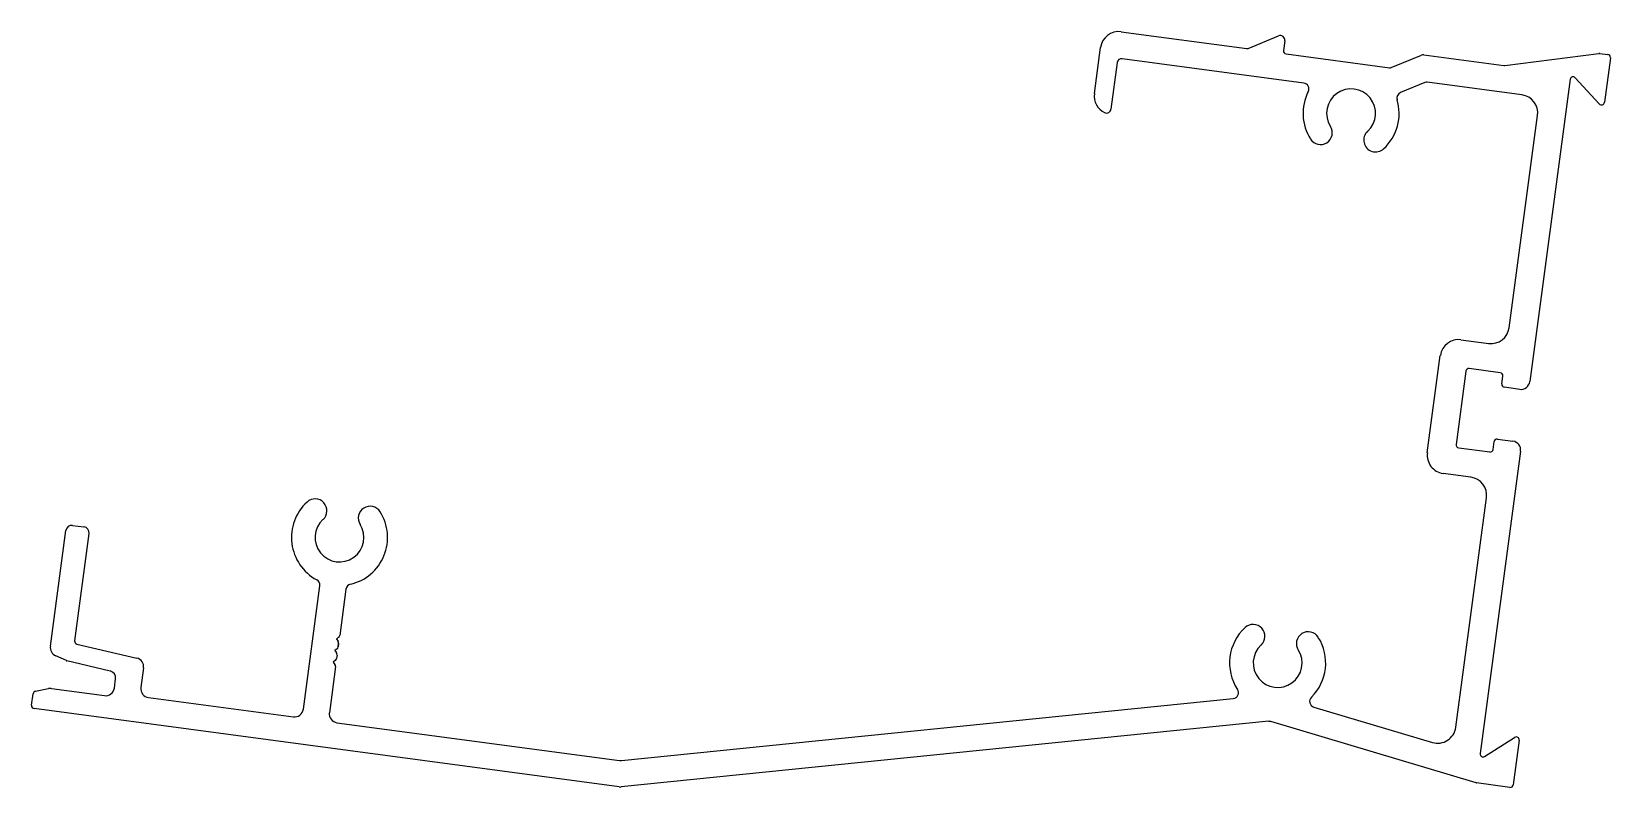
# Model space of a CAD drawing. Extents: x -66 to 70, y 22 to 87.
import ezdxf

# ---------------------------------------------------------------- set-up
doc = ezdxf.new("R2010")
doc.units = 0
doc.layers.add('1', color=7, linetype='CONTINUOUS')

msp = doc.modelspace()

# ---------------------------------------------------------------- linework, layer by layer
at = {"layer": '1', "linetype": 'CONTINUOUS'}
for p, q in [((28.11, 86.56), (38.9, 85.11)), ((39.03, 85.13), (41.63, 86.2)), ((42.18, 85.78), (42.07, 84.95)), ((25.81, 81.25), (26.34, 85.2)), ((43.81, 82.15), (28.2, 84.24)), ((42.28, 84.66), (51.19, 83.47)), ((51.32, 83.49), (53.91, 84.55)), ((54.11, 84.58), (61.01, 83.66)), ((61.08, 83.65), (69.16, 84.7)), ((69.23, 84.7), (69.94, 84.61)), ((70.15, 84.32), (69.64, 80.5)), ((27.77, 83.91), (27.23, 79.91)), ((54.22, 82.21), (52.12, 81.34)), ((62.55, 81.14), (54.41, 82.23)), ((66.7, 82.48), (63.23, 56.51)), ((69.2, 80.36), (67.14, 82.61)), ((61.46, 61.14), (63.9, 79.37)), ((57.31, 60.11), (59.7, 59.79)), ((54.42, 50.4), (55.54, 58.75)), ((57.74, 57.41), (56.9, 51.11)), ((60.69, 57.27), (58.03, 57.63)), ((60.82, 56.32), (60.91, 56.99)), ((62.37, 55.85), (61.04, 56.03)), ((60.44, 51.58), (61.78, 51.4)), ((57.12, 50.83), (59.78, 50.47)), ((62.43, 50.54), (58.95, 24.57)), ((60.07, 50.69), (60.16, 51.36)), ((58.16, 48.31), (55.77, 48.63)), ((56.87, 26.83), (59.51, 46.54)), ((-63.89, 33.79), (-62.56, 43.74)), ((-62, 44.17), (-61.01, 44.04)), ((-60.58, 43.47), (-61.81, 34.25)), ((-42.15, 28.38), (-40.73, 38.98)), ((-38.5, 38.68), (-39.03, 34.72)), ((-61.62, 33.97), (-56.47, 32.77)), ((-39.13, 34.56), (-39.32, 34.41)), ((-39.32, 34.4), (-39.18, 34.21)), ((-39.13, 34.02), (-39.17, 33.73)), ((-39.17, 33.73), (-39.13, 34.02)), ((-39.13, 34.02), (-39.17, 33.73)), ((-39.17, 33.73), (-39.13, 34.02)), ((-39.13, 34.02), (-39.17, 33.73)), ((-39.03, 34.72), (-39.03, 34.72)), ((-62.52, 32.55), (-63.43, 32.96)), ((-39.4, 32.58), (-39.59, 32.43)), ((-39.46, 33.41), (-39.31, 33.22)), ((-39.26, 33.57), (-39.45, 33.42)), ((-39.26, 33.03), (-39.3, 32.74)), ((-58.75, 31.66), (-62.48, 32.53)), ((-55.89, 31.93), (-56.11, 30.25)), ((-39.39, 32.04), (-39.92, 28.08)), ((-39.59, 32.42), (-39.44, 32.22)), ((-65.17, 29.93), (-64.07, 30.15)), ((-63.81, 30.16), (-59.25, 29.55)), ((-58.39, 30.2), (-58.29, 30.99)), ((-65.51, 28.72), (-65.38, 29.71)), ((-55.46, 29.39), (-43.01, 27.72)), ((-14.81, 23.97), (37.74, 29.29)), ((44.67, 28.57), (54.86, 25.52)), ((-15.02, 21.71), (-65.29, 28.43)), ((-39.27, 27.22), (-14.99, 23.97)), ((40.79, 27.34), (-14.85, 21.71)), ((58.62, 22.06), (40.98, 27.32)), ((59.34, 24.33), (61.92, 25.96)), ((62.31, 25.71), (61.8, 21.89)), ((61.51, 21.67), (58.66, 22.05))]:
    msp.add_line(p, q, dxfattribs=at)
for centre, radius, start, end in [((27.9, 85), 1.57, 82.379, 172.379), ((41.78, 85.83), 0.4, 352.379, 112.379), ((28.15, 83.86), 0.381, 82.379, 172.379), ((38.93, 85.36), 0.254, 262.379, 292.379), ((42.32, 84.91), 0.254, 172.379, 262.379), ((54.06, 84.2), 0.381, 82.379, 112.379), ((69.2, 84.45), 0.254, 82.379, 97.379), ((69.9, 84.36), 0.254, 352.379, 82.379), ((51.22, 83.72), 0.254, 262.379, 292.379), ((61.05, 83.91), 0.254, 262.379, 277.379), ((47.87, 79.55), 4.13, 153.118, 212.223), ((43.74, 81.65), 0.508, 333.118, 82.379), ((47.87, 79.55), 2.1, 312.535, 212.223), ((54.36, 81.85), 0.381, 82.379, 112.379), ((66.95, 82.44), 0.254, 42.379, 172.379), ((27.37, 81.04), 1.57, 172.379, 244.4094), ((47.87, 79.55), 4.13, 312.535, 16.5836), ((52.32, 80.87), 0.508, 112.379, 196.5836), ((62.34, 79.58), 1.57, 352.379, 82.379), ((69.39, 80.53), 0.254, 222.379, 352.379), ((26.86, 79.96), 0.381, 244.4094, 352.379), ((45.24, 77.89), 1.02, 212.223, 32.223), ((49.98, 77.26), 1.02, 132.535, 312.535), ((59.9, 61.35), 1.57, 262.379, 352.379), ((57.1, 58.55), 1.57, 82.379, 172.379), ((57.99, 57.38), 0.254, 82.379, 172.379), ((60.66, 57.02), 0.254, 352.379, 82.379), ((61.07, 56.28), 0.254, 172.379, 262.379), ((62.47, 56.61), 0.762, 262.379, 352.379), ((60.41, 51.33), 0.254, 82.379, 172.379), ((55.98, 50.19), 1.57, 172.379, 262.379), ((57.15, 51.08), 0.254, 172.379, 262.379), ((59.82, 50.72), 0.254, 262.379, 352.379), ((61.68, 50.64), 0.762, 352.379, 82.379), ((57.95, 46.75), 1.57, 352.379, 82.379), ((-39.05, 43.13), 4.13, 132.535, 241.8208), ((-41.15, 45.42), 1.02, 312.535, 132.535), ((-39.05, 43.13), 4.13, 283.0746, 32.223), ((-36.42, 44.79), 1.02, 32.223, 212.223), ((-62.06, 43.67), 0.5, 82.379, 172.379), ((-61.07, 43.54), 0.5, 352.379, 82.379), ((-39.05, 43.13), 2.1, 132.535, 32.223), ((-41.24, 39.05), 0.508, 352.379, 61.8208), ((-38, 38.62), 0.508, 103.0746, 172.379), ((41.56, 32.35), 4.13, 132.535, 213.3835), ((39.45, 34.64), 1.02, 312.535, 132.535), ((-61.56, 34.22), 0.254, 172.379, 256.879), ((-39.32, 34.4), 0.008, 127.379, 217.379), ((-39.38, 34.06), 0.25, 352.379, 37.379), ((-39.28, 34.76), 0.25, 307.379, 352.379), ((44.19, 34.01), 1.02, 32.223, 212.223), ((41.56, 32.35), 4.13, 314.7217, 32.223), ((-63.1, 33.69), 0.8, 172.379, 245.379), ((-56.64, 32.03), 0.762, 352.379, 76.879), ((-39.45, 33.41), 0.008, 127.379, 217.379), ((-39.55, 32.77), 0.25, 307.379, 352.379), ((-39.51, 33.06), 0.25, 352.379, 37.379), ((-39.41, 33.76), 0.25, 307.379, 352.379), ((41.56, 32.35), 2.1, 132.535, 32.223), ((-62.42, 32.78), 0.254, 245.379, 256.879), ((-58.89, 31.07), 0.61, 352.379, 76.879), ((-39.58, 32.42), 0.008, 127.379, 217.379), ((-39.64, 32.07), 0.25, 352.379, 37.379), ((-65.12, 29.68), 0.254, 101.379, 172.379), ((-63.92, 29.4), 0.762, 82.379, 101.379), ((-59.15, 30.3), 0.762, 262.379, 352.379), ((-55.36, 30.14), 0.762, 172.379, 262.379), ((37.69, 29.8), 0.508, 275.7807, 33.3835), ((-65.26, 28.69), 0.254, 172.379, 262.379), ((44.82, 29.05), 0.508, 134.7217, 253.379), ((-42.91, 28.48), 0.762, 262.379, 352.379), ((-39.17, 27.98), 0.762, 172.379, 262.379), ((40.84, 26.84), 0.5, 73.379, 95.7807), ((55.31, 27.03), 1.57, 253.379, 352.3791), ((62.06, 25.75), 0.254, 352.379, 122.3789), ((59.21, 24.54), 0.254, 173.8866, 302.3659), ((-14.89, 24.73), 0.762, 262.379, 275.7807), ((-14.92, 22.46), 0.762, 262.379, 275.7807), ((58.69, 22.3), 0.254, 253.3896, 262.379), ((61.55, 21.92), 0.254, 262.379, 352.379)]:
    msp.add_arc(centre, radius, start, end, dxfattribs=at)

doc.saveas('drawing.dxf')
